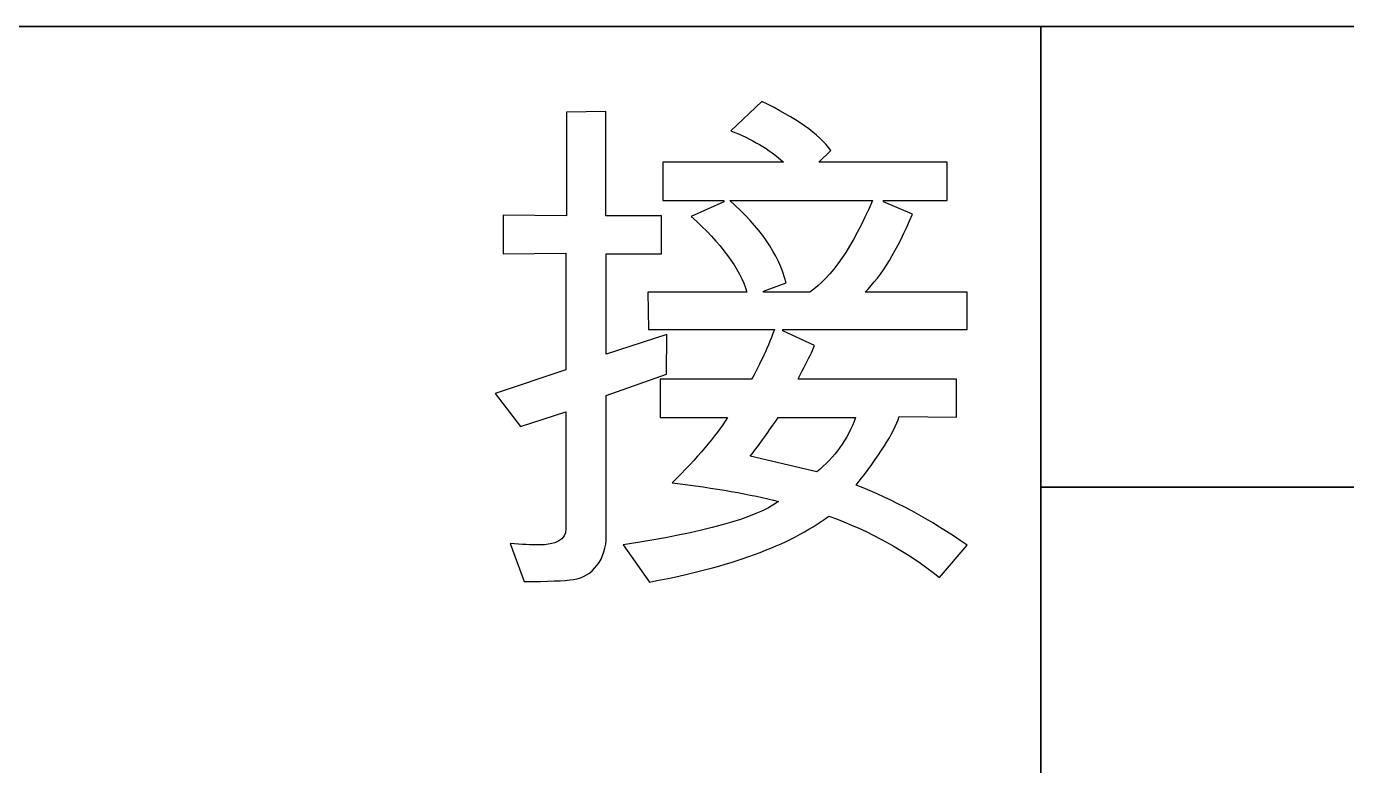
# Model space of a CAD drawing. Header units: millimetres. Extents: x -945 to 945, y -155 to 148.
# Drawn here: x -107.84 to -59.12, y -109.77 to -82.5 of the extents above; entities that cross this region are included whole.
import ezdxf

# ---------------------------------------------------------------- set-up
doc = ezdxf.new("R2010")
doc.units = ezdxf.units.MM
doc.header["$MEASUREMENT"] = 0
doc.layers.add('layer 1', color=7, linetype='Continuous')

msp = doc.modelspace()

# ---------------------------------------------------------------- linework, layer by layer
at = {"layer": 'layer 1', "lineweight": 35}
for points in [[(-20.396, -82.5), (-20.396, -82.5), (-200.396, -82.5), (-200.396, -82.5)], [(-70.396, -82.5), (-70.396, -82.5), (-70.396, -138.5), (-70.396, -138.5)], [(-20.396, -99.5), (-20.396, -99.5), (-70.396, -99.5), (-70.396, -99.5)]]:
    msp.add_open_spline(points, degree=3, dxfattribs=at)
at = {"layer": 'layer 1', "color": 3}
for points, knots in [([(-84.1984, -93.8647), (-84.1984, -93.8647), (-84.2178, -95.336), (-84.2178, -95.336), (-84.2178, -95.336), (-86.4377, -96.117), (-86.4377, -96.117), (-86.4377, -96.117), (-86.4377, -101.2892), (-86.4377, -101.2892), (-86.4377, -101.7267), (-86.5512, -102.0929), (-86.7813, -102.3878), (-87.0081, -102.6827), (-87.2965, -102.8545), (-87.6433, -102.9063), (-87.9933, -102.9549), (-88.5993, -102.9809), (-89.4678, -102.9809), (-89.4678, -102.9809), (-89.9896, -101.5841), (-89.9896, -101.5841), (-89.5391, -101.6165), (-89.1988, -101.6327), (-88.9655, -101.6327), (-88.2752, -101.6327), (-87.9285, -101.435), (-87.9285, -101.0429), (-87.9285, -101.0429), (-87.9285, -96.723), (-87.9285, -96.723), (-87.9285, -96.723), (-89.6007, -97.2642), (-89.6007, -97.2642), (-89.6007, -97.2642), (-90.5405, -96.0392), (-90.5405, -96.0392), (-90.5405, -96.0392), (-87.9285, -95.1675), (-87.9285, -95.1675), (-87.9285, -95.1675), (-87.9285, -90.867), (-87.9285, -90.867), (-87.9285, -90.867), (-90.2456, -90.8929), (-90.2456, -90.8929), (-90.2456, -90.8929), (-90.2456, -89.4702), (-90.2456, -89.4702), (-90.2456, -89.4702), (-87.909, -89.4897), (-87.909, -89.4897), (-87.909, -89.4897), (-87.909, -85.6624), (-87.909, -85.6624), (-87.909, -85.6624), (-86.4572, -85.6429), (-86.4572, -85.6429), (-86.4572, -85.6429), (-86.4572, -89.4897), (-86.4572, -89.4897), (-86.4572, -89.4897), (-84.3961, -89.4897), (-84.3961, -89.4897), (-84.3961, -89.4897), (-84.3961, -90.8929), (-84.3961, -90.8929), (-84.3961, -90.8929), (-86.4377, -90.8929), (-86.4377, -90.8929), (-86.4377, -90.8929), (-86.4377, -94.5874), (-86.4377, -94.5874), (-86.4377, -94.5874), (-84.1984, -93.8647), (-84.1984, -93.8647)], [0, 0, 0, 0, 0.04, 0.04, 0.04, 0.08, 0.08, 0.08, 0.12, 0.12, 0.12, 0.16, 0.16, 0.16, 0.2, 0.2, 0.2, 0.24, 0.24, 0.24, 0.28, 0.28, 0.28, 0.32, 0.32, 0.32, 0.36, 0.36, 0.36, 0.4, 0.4, 0.4, 0.44, 0.44, 0.44, 0.48, 0.48, 0.48, 0.52, 0.52, 0.52, 0.56, 0.56, 0.56, 0.6, 0.6, 0.6, 0.64, 0.64, 0.64, 0.68, 0.68, 0.68, 0.72, 0.72, 0.72, 0.76, 0.76, 0.76, 0.8, 0.8, 0.8, 0.84, 0.84, 0.84, 0.88, 0.88, 0.88, 0.92, 0.92, 0.92, 0.96, 0.96, 0.96, 1, 1, 1, 1]), ([(-73.1183, -101.6424), (-73.1183, -101.6424), (-74.1424, -102.8286), (-74.1424, -102.8286), (-75.3512, -101.8661), (-76.7123, -101.1142), (-78.2257, -100.5698), (-79.6678, -101.6457), (-81.8748, -102.4559), (-84.8433, -103.0003), (-84.8433, -103.0003), (-85.8123, -101.623), (-85.8123, -101.623), (-82.8502, -101.179), (-80.9382, -100.6475), (-80.0762, -100.0286), (-81.1035, -99.7628), (-82.4128, -99.5327), (-84.0072, -99.3448), (-83.0771, -98.4212), (-82.3965, -97.6175), (-81.9655, -96.9337), (-81.9655, -96.9337), (-84.4544, -96.9337), (-84.4544, -96.9337), (-84.4544, -96.9337), (-84.4544, -95.5175), (-84.4544, -95.5175), (-84.4544, -95.5175), (-81.084, -95.5175), (-81.084, -95.5175), (-80.8248, -95.0929), (-80.5396, -94.4837), (-80.2285, -93.6864), (-80.2285, -93.6864), (-84.8822, -93.6864), (-84.8822, -93.6864), (-84.8822, -93.6864), (-84.9016, -92.3091), (-84.9016, -92.3091), (-84.9016, -92.3091), (-81.2461, -92.3091), (-81.2461, -92.3091), (-81.5118, -91.4341), (-82.1989, -90.5008), (-83.304, -89.5091), (-83.304, -89.5091), (-82.0984, -88.9679), (-82.0984, -88.9679), (-82.0984, -88.9679), (-82.0984, -88.929), (-82.0984, -88.929), (-82.0984, -88.929), (-84.3507, -88.929), (-84.3507, -88.929), (-84.3507, -88.929), (-84.3507, -87.5064), (-84.3507, -87.5064), (-84.3507, -87.5064), (-79.8979, -87.5064), (-79.8979, -87.5064), (-80.4229, -87.03), (-81.0711, -86.6476), (-81.8424, -86.3559), (-81.8424, -86.3559), (-80.6952, -85.2735), (-80.6952, -85.2735), (-79.441, -85.8698), (-78.5919, -86.4693), (-78.1512, -87.0786), (-78.1512, -87.0786), (-78.5952, -87.5064), (-78.5952, -87.5064), (-78.5952, -87.5064), (-73.8572, -87.5064), (-73.8572, -87.5064), (-73.8572, -87.5064), (-73.8572, -88.929), (-73.8572, -88.929), (-73.8572, -88.929), (-76.2035, -88.929), (-76.2035, -88.929), (-76.2035, -88.929), (-76.2035, -88.9679), (-76.2035, -88.9679), (-76.2035, -88.9679), (-75.1405, -89.4314), (-75.1405, -89.4314), (-75.6915, -90.7439), (-76.2748, -91.6999), (-76.8873, -92.3091), (-76.8873, -92.3091), (-73.1183, -92.3091), (-73.1183, -92.3091), (-73.1183, -92.3091), (-73.1183, -93.6864), (-73.1183, -93.6864), (-73.1183, -93.6864), (-79.9174, -93.6864), (-79.9174, -93.6864), (-79.9174, -93.6864), (-79.9174, -93.7318), (-79.9174, -93.7318), (-79.9174, -93.7318), (-78.7572, -94.273), (-78.7572, -94.273), (-78.8447, -94.5096), (-78.9646, -94.7591), (-79.1104, -95.0281), (-79.253, -95.2971), (-79.3373, -95.4624), (-79.3567, -95.5175), (-79.3567, -95.5175), (-73.5072, -95.5175), (-73.5072, -95.5175), (-73.5072, -95.5175), (-73.5072, -96.9142), (-73.5072, -96.9142), (-73.5072, -96.9142), (-75.6234, -96.8948), (-75.6234, -96.8948), (-75.8276, -97.4975), (-76.3591, -98.3401), (-77.2211, -99.429), (-75.8405, -99.954), (-74.473, -100.6929), (-73.1183, -101.6424)], [0, 0, 0, 0, 0.0238095, 0.0238095, 0.0238095, 0.047619, 0.047619, 0.047619, 0.0714286, 0.0714286, 0.0714286, 0.0952381, 0.0952381, 0.0952381, 0.1190476, 0.1190476, 0.1190476, 0.1428571, 0.1428571, 0.1428571, 0.1666667, 0.1666667, 0.1666667, 0.1904762, 0.1904762, 0.1904762, 0.2142857, 0.2142857, 0.2142857, 0.2380952, 0.2380952, 0.2380952, 0.2619048, 0.2619048, 0.2619048, 0.2857143, 0.2857143, 0.2857143, 0.3095238, 0.3095238, 0.3095238, 0.3333333, 0.3333333, 0.3333333, 0.3571429, 0.3571429, 0.3571429, 0.3809524, 0.3809524, 0.3809524, 0.4047619, 0.4047619, 0.4047619, 0.4285714, 0.4285714, 0.4285714, 0.452381, 0.452381, 0.452381, 0.4761905, 0.4761905, 0.4761905, 0.5, 0.5, 0.5, 0.5238095, 0.5238095, 0.5238095, 0.547619, 0.547619, 0.547619, 0.5714286, 0.5714286, 0.5714286, 0.5952381, 0.5952381, 0.5952381, 0.6190476, 0.6190476, 0.6190476, 0.6428571, 0.6428571, 0.6428571, 0.6666667, 0.6666667, 0.6666667, 0.6904762, 0.6904762, 0.6904762, 0.7142857, 0.7142857, 0.7142857, 0.7380952, 0.7380952, 0.7380952, 0.7619048, 0.7619048, 0.7619048, 0.7857143, 0.7857143, 0.7857143, 0.8095238, 0.8095238, 0.8095238, 0.8333333, 0.8333333, 0.8333333, 0.8571429, 0.8571429, 0.8571429, 0.8809524, 0.8809524, 0.8809524, 0.9047619, 0.9047619, 0.9047619, 0.9285714, 0.9285714, 0.9285714, 0.952381, 0.952381, 0.952381, 0.9761905, 0.9761905, 0.9761905, 1, 1, 1, 1]), ([(-76.6118, -88.929), (-76.6118, -88.929), (-81.8813, -88.929), (-81.8813, -88.929), (-80.7729, -89.8915), (-80.0794, -90.8994), (-79.8007, -91.9591), (-79.8007, -91.9591), (-80.6368, -92.2702), (-80.6368, -92.2702), (-80.6368, -92.2702), (-80.6368, -92.3091), (-80.6368, -92.3091), (-80.6368, -92.3091), (-78.929, -92.3091), (-78.929, -92.3091), (-78.1253, -91.7647), (-77.354, -90.6369), (-76.6118, -88.929)], [0, 0, 0, 0, 0.1666667, 0.1666667, 0.1666667, 0.3333333, 0.3333333, 0.3333333, 0.5, 0.5, 0.5, 0.6666667, 0.6666667, 0.6666667, 0.8333333, 0.8333333, 0.8333333, 1, 1, 1, 1]), ([(-77.2373, -96.9337), (-77.2373, -96.9337), (-80.0956, -96.9337), (-80.0956, -96.9337), (-80.4327, -97.4263), (-80.7729, -97.9026), (-81.1229, -98.3563), (-81.1229, -98.3563), (-78.6729, -98.9364), (-78.6729, -98.9364), (-78.0086, -98.405), (-77.529, -97.7374), (-77.2373, -96.9337)], [0, 0, 0, 0, 0.25, 0.25, 0.25, 0.5, 0.5, 0.5, 0.75, 0.75, 0.75, 1, 1, 1, 1])]:
    msp.add_open_spline(points, degree=3, knots=knots, dxfattribs=at)

doc.saveas('drawing.dxf')
